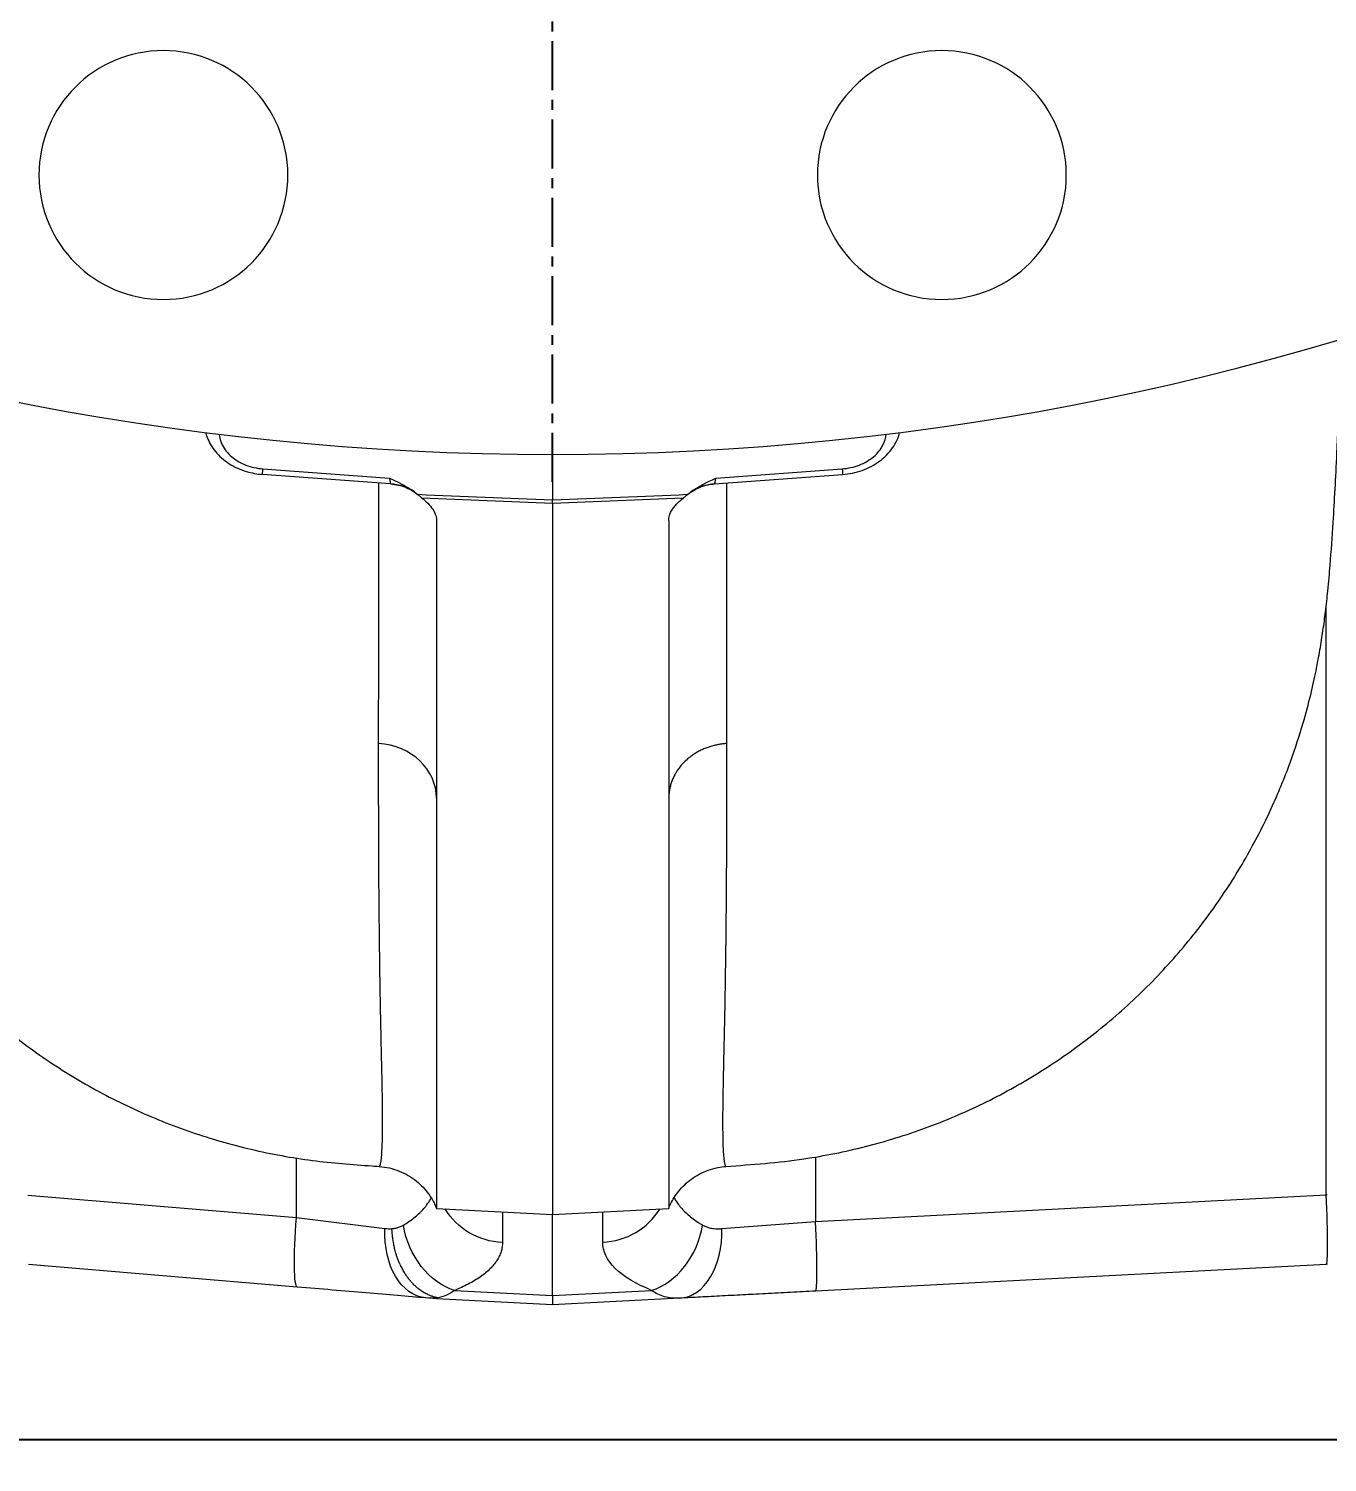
# Model space of a CAD drawing. Header units: millimetres. Extents: x -2122 to 22797, y 3569 to 89276.
# Drawn here: x -674.7 to -509, y 82238.4 to 82421.3 of the extents above; entities that cross this region are included whole.
import ezdxf

# ---------------------------------------------------------------- set-up
doc = ezdxf.new("R2010")
doc.units = ezdxf.units.MM
doc.header["$LTSCALE"] = 20
doc.linetypes.add('CENTER', pattern=[2, 1.25, -0.25, 0.25, -0.25])
doc.layers.add('IA-DIBUJO', color=3, linetype='Continuous', lineweight=30)
for name, color, linetype in [('IA-DIM', 7, 'Continuous'), ('IA-EJES', 4, 'CENTER'), ('IA-ESTRUCTURAS', 2, 'Continuous')]:
    doc.layers.add(name, color=color, linetype=linetype)
doc.styles.add('ING-AMB', font='romans.shx', dxfattribs={"width": 0.75, "oblique": 15})
doc.dimstyles.new('ING-AMB 20', dxfattribs={"dimscale": 20, "dimtxt": 3, "dimasz": 2.5, "dimexe": 1, "dimexo": 1, "dimgap": 1, "dimtad": 1, "dimdec": 0, "dimzin": 0, "dimdsep": 46, "dimtxsty": 'ING-AMB', "dimcen": 0.1, "dimclrd": 7, "dimclre": 7, "dimclrt": 2, "dimadec": 0, "dimazin": 0, "dimtfac": 1, "dimtdec": 0, "dimtmove": 0, "dimatfit": 0, "dimfxl": 1.25, "dimtolj": 1, "dimtzin": 0, "dimarcsym": 1})

# ---------------------------------------------------------------- blocks, each defined once
blk = doc.blocks.new('*U37')
at = {"layer": 'IA-EJES', "color": 0, "ltscale": 0.25, "transparency": 16777216}
blk.add_line((0, -352.75), (0, -69.85), dxfattribs=at)
blk = doc.blocks.new('A$C95565289')
at = {"color": 0, "linetype": 'Continuous', "lineweight": 0}
for centre, radius in [((-3202.48, 13552.85), 349.25), ((-3252.15, 13866.44), 15.88), ((-3152.82, 13866.44), 15.88)]:
    blk.add_circle(centre, radius, dxfattribs=at)
blk = doc.blocks.new('*D39')
at = {"layer": 'Defpoints', "color": 0, "transparency": 16777216}
for p in [(2200.2, 82616.47), (-947.86, 82578.11), (2200.2, 81731.73)]:
    blk.add_point(p, dxfattribs=at)
at = {"layer": 'IA-DIM', "color": 7, "lineweight": -2, "transparency": 16777216}
for p, q in [((2200.2, 82596.47), (2200.2, 81711.73)), ((-947.86, 82558.11), (-947.86, 81711.73)), ((-897.86, 81731.73), (2150.2, 81731.73))]:
    blk.add_line(p, q, dxfattribs=at)
at = {"layer": 'IA-DIM', "color": 7, "transparency": 16777216}
for points in [[(-897.86, 81740.06), (-897.86, 81723.39), (-947.86, 81731.73)], [(2150.2, 81740.06), (2150.2, 81723.39), (2200.2, 81731.73)]]:
    blk.add_solid(points, dxfattribs=at)
at = {"layer": 'IA-DIM', "color": 2, "transparency": 16777216, "insert": (626.17, 81781.73), "char_height": 60, "attachment_point": 5, "style": 'ING-AMB'}
blk.add_mtext('\\A1;3148', dxfattribs=at)

msp = doc.modelspace()

# ---------------------------------------------------------------- linework, layer by layer
at = {"layer": 'IA-DIBUJO', "color": 3, "linetype": 'Continuous', "lineweight": 0}
for p, q in [((-607.86, 82366.99), (-607.86, 82361.2)), ((-628.53, 82363.24), (-644.86, 82364.45)), ((-644.81, 82365.16), (-628.66, 82363.97)), ((-587.18, 82363.24), (-570.86, 82364.45)), ((-587.05, 82363.97), (-570.9, 82365.16)), ((-509.16, 82272.52), (-509.16, 82347.56)), ((-640.53, 82269.6), (-640.53, 82277.2)), ((-574.32, 82277.34), (-574.32, 82269.11)), ((-674.81, 82272.48), (-640.53, 82269.6)), ((-574.32, 82269.11), (-509.16, 82272.52)), ((-640.53, 82269.6), (-629.25, 82268.22)), ((-622.67, 82270.77), (-607.86, 82269.99)), ((-614.25, 82270.33), (-614.25, 82266.41)), ((-607.86, 82269.99), (-593.04, 82270.77)), ((-607.86, 82259.66), (-607.86, 82269.99)), ((-601.46, 82266.47), (-601.46, 82270.33)), ((-586.26, 82268.2), (-574.32, 82269.11)), ((-640.43, 82260.74), (-674.71, 82263.62)), ((-509.16, 82263.64), (-574.32, 82260.23)), ((-620.36, 82260.32), (-607.86, 82259.66)), ((-607.86, 82259.66), (-595.22, 82260.32)), ((-622.67, 82259.25), (-624.06, 82259.36)), ((-607.86, 82258.47), (-622.67, 82259.25)), ((-607.86, 82259.66), (-607.86, 82258.47)), ((-591.64, 82259.32), (-607.86, 82258.47))]:
    msp.add_line(p, q, dxfattribs=at)
at = {"layer": 'IA-DIBUJO', "color": 3, "linetype": 'Continuous', "lineweight": 0, "extrusion": (0, 0, -1)}
for centre, major_axis, ratio, start_param, end_param in [((-644.71, 82366.42), (-0.15, -1.97), 0.007084, 0, 0.87976), ((-571, 82366.42), (0.15, -1.97), 0.007084, -0.879761, 0), ((-508.91, 82261.41), (0.07, 11.13), 0.461214, -0.063438, -0.033236), ((-639.68, 82269.6), (-0.74, -8.86), 0.095491, 0, 1.56277), ((-613.78, 82274.76), (-8.89, 0), 0.939693, -1.518436, -0.505578), ((-623.31, 82268.22), (-0.74, -8.86), 0.665908, 0, 1.514885), ((-619.9, 82268.66), (-3.36, 8.23), 0.762689, -2.585241, -1.269296)]:
    msp.add_ellipse(centre, major_axis=major_axis, ratio=ratio, start_param=start_param, end_param=end_param, dxfattribs=at)
at = {"layer": 'IA-DIBUJO', "color": 3, "linetype": 'Continuous', "lineweight": 0}
for centre, major_axis, ratio, start_param, end_param in [((-628.99, 82365.26), (-0.47, 2.02), 0.020683, -3.052272, -2.268243), ((-628.99, 82356.98), (-6.32, 0), 0.995396, -2.158009, -1.644777), ((-586.72, 82356.98), (-6.32, 0), 0.995396, -1.496816, -0.983584), ((-586.72, 82365.26), (0.47, 2.02), 0.020683, 2.268243, 3.052272), ((-586.76, 82365.08), (-0.42, -1.84), 0.021645, -0.09352, 0.006719), ((-607.86, 82362.46), (0, -1.97), 0.000277, 0.5137, 0.881391), ((-630.62, 82323.12), (7.95, 0), 0.881725, 0.000013, 1.499732), ((-509.63, 82272.52), (0.47, -8.88), 0.052264, 0, 1.568057), ((-601.93, 82274.81), (8.89, 0), 0.939693, -1.518436, -0.513958), ((-595.68, 82268.66), (3.31, 8.25), 0.758652, -2.58975, -1.27558), ((-592.1, 82268.2), (0.47, -8.88), 0.656337, 0, 1.536413), ((-574.79, 82269.11), (0.47, -8.88), 0.052264, 0, 1.568057), ((-508.91, 82259.2), (-5.13, -0.2), 0.866804, -1.585897, -1.555695), ((-621.32, 82278.99), (-1.35, -19.74), 0.034018, 0.000537, 0.113305)]:
    msp.add_ellipse(centre, major_axis=major_axis, ratio=ratio, start_param=start_param, end_param=end_param, dxfattribs=at)
for points, knots in [([(-708.5, 82381.81), (-708.48, 82381.12), (-708.46, 82380.44), (-708.33, 82376.79), (-708.23, 82374.01), (-708.03, 82369.24), (-707.94, 82367.21), (-707.74, 82363.29), (-707.64, 82361.41), (-707.42, 82357.77), (-707.31, 82356), (-706.98, 82351.72), (-706.8, 82349.37), (-706.15, 82344.4), (-705.88, 82342.53), (-705.13, 82338.73), (-704.82, 82337.3), (-704.13, 82334.52), (-703.78, 82333.24), (-702.98, 82330.61), (-702.53, 82329.26), (-701.52, 82326.46), (-700.95, 82325.01), (-699.62, 82321.92), (-698.85, 82320.28), (-697.08, 82316.84), (-696.06, 82315.05), (-693.77, 82311.34), (-692.47, 82309.43), (-689.62, 82305.62), (-688.04, 82303.71), (-684.67, 82299.99), (-682.85, 82298.18), (-679.02, 82294.71), (-676.99, 82293.05), (-672.78, 82289.95), (-670.58, 82288.49), (-666.05, 82285.81), (-663.7, 82284.58), (-658.91, 82282.37), (-656.45, 82281.38), (-651.44, 82279.66), (-648.89, 82278.92), (-643.73, 82277.72), (-641.11, 82277.24), (-635.98, 82276.57), (-633.43, 82276.4), (-630.58, 82276.18), (-630.28, 82276.16), (-629.97, 82276.14)], [278.739981, 278.739981, 278.739981, 278.739981, 283.708127, 283.708127, 305.564039, 305.564039, 323.661952, 323.661952, 342.479594, 342.479594, 362.461113, 362.461113, 391.139447, 391.139447, 404.717554, 404.717554, 411.413264, 411.413264, 416.397829, 416.397829, 421.199654, 421.199654, 426.176796, 426.176796, 431.766706, 431.766706, 438.029135, 438.029135, 444.965986, 444.965986, 452.372843, 452.372843, 460.05995, 460.05995, 467.882959, 467.882959, 475.768078, 475.768078, 483.688106, 483.688106, 491.631447, 491.631447, 499.590573, 499.590573, 507.559102, 507.559102, 515.205378, 515.205378, 516.117874, 516.117874, 516.117874, 516.117874]), ([(-585.74, 82276.14), (-582.41, 82276.38), (-579.07, 82276.61), (-573.15, 82277.5), (-570.53, 82278.02), (-565.35, 82279.34), (-562.78, 82280.13), (-557.77, 82281.97), (-555.32, 82283.01), (-550.55, 82285.33), (-548.23, 82286.62), (-543.72, 82289.41), (-541.54, 82290.92), (-537.36, 82294.15), (-535.35, 82295.87), (-531.53, 82299.49), (-529.71, 82301.4), (-526.31, 82305.35), (-524.71, 82307.4), (-521.77, 82311.58), (-520.42, 82313.72), (-518.02, 82317.98), (-516.94, 82320.09), (-515.12, 82324.12), (-514.34, 82326.04), (-513.08, 82329.54), (-512.56, 82331.13), (-511.74, 82333.94), (-511.41, 82335.19), (-510.86, 82337.44), (-510.64, 82338.47), (-510.25, 82340.37), (-510.09, 82341.25), (-509.8, 82342.94), (-509.67, 82343.74), (-509.44, 82345.37), (-509.33, 82346.17), (-509.12, 82347.87), (-509.03, 82348.74), (-508.83, 82350.73), (-508.73, 82351.81), (-508.5, 82354.69), (-508.37, 82356.47), (-508.09, 82361.04), (-507.93, 82363.95), (-507.67, 82369.41), (-507.57, 82371.79), (-507.38, 82376.64), (-507.3, 82379.1), (-507.21, 82381.73), (-507.21, 82381.77), (-507.21, 82381.81)], [0, 0, 0, 0, 10.010622, 10.010622, 18.015618, 18.015618, 26.085967, 26.085967, 34.051975, 34.051975, 42.007898, 42.007898, 49.9497, 49.9497, 57.865297, 57.865297, 65.738391, 65.738391, 73.53195, 73.53195, 81.156036, 81.156036, 88.406738, 88.406738, 94.931017, 94.931017, 100.624988, 100.624988, 105.583569, 105.583569, 110.372954, 110.372954, 115.340126, 115.340126, 120.925219, 120.925219, 127.670637, 127.670637, 136.392795, 136.392795, 148.528573, 148.528573, 169.033864, 169.033864, 198.302015, 198.302015, 218.545423, 218.545423, 237.09535, 237.09535, 237.379443, 237.379443, 237.379443, 237.379443]), ([(-652.13, 82369.81), (-652.08, 82369.61), (-652.02, 82369.4), (-651.7, 82368.55), (-651.34, 82367.93), (-650.41, 82366.8), (-649.81, 82366.28), (-648.47, 82365.41), (-647.7, 82365.06), (-646.24, 82364.63), (-645.55, 82364.5), (-644.86, 82364.45)], [1.54312, 1.54312, 1.54312, 1.54312, 2.253189, 2.253189, 4.581448, 4.581448, 7.033179, 7.033179, 9.577771, 9.577771, 11.6555, 11.6555, 11.6555, 11.6555]), ([(-570.86, 82364.45), (-570.01, 82364.51), (-569.16, 82364.69), (-567.57, 82365.25), (-566.81, 82365.65), (-565.5, 82366.61), (-564.92, 82367.2), (-564.06, 82368.44), (-563.75, 82369.12), (-563.58, 82369.81)], [0, 0, 0, 0, 2.552486, 2.552486, 5.127605, 5.127605, 7.69702, 7.69702, 10.104472, 10.104472, 10.104472, 10.104472]), ([(-650.42, 82369.6), (-650.37, 82369.12), (-650.23, 82368.65), (-649.73, 82367.66), (-649.32, 82367.15), (-648.29, 82366.28), (-647.67, 82365.91), (-646.3, 82365.38), (-645.56, 82365.22), (-644.81, 82365.16)], [3.211631, 3.211631, 3.211631, 3.211631, 3.521202, 3.521202, 3.900811, 3.900811, 4.28042, 4.28042, 4.660029, 4.660029, 4.660029, 4.660029]), ([(-570.9, 82365.16), (-570.15, 82365.22), (-569.41, 82365.38), (-568.05, 82365.91), (-567.42, 82366.28), (-566.39, 82367.15), (-565.98, 82367.66), (-565.48, 82368.65), (-565.34, 82369.12), (-565.3, 82369.6)], [4.764749, 4.764749, 4.764749, 4.764749, 5.144358, 5.144358, 5.523967, 5.523967, 5.903576, 5.903576, 6.213146, 6.213146, 6.213146, 6.213146]), ([(-630.06, 82330.12), (-630.05, 82335.39), (-630.04, 82341.12), (-630.03, 82347.71), (-630.03, 82348.2), (-630.03, 82348.69), (-630.03, 82348.89), (-630.03, 82349), (-630.03, 82349.32), (-630.03, 82350.39), (-630.03, 82351.46), (-630.03, 82353.99), (-630.03, 82355.66), (-630.03, 82359.36), (-630.03, 82361.38), (-630.03, 82363.35)], [0, 0, 0, 0, 0.4625581, 0.4625581, 0.491468, 0.4986955, 0.4986955, 0.505923, 0.505923, 0.5203779, 0.5781977, 0.5781977, 0.6938372, 0.6938372, 0.838267, 0.838267, 0.838267, 0.838267]), ([(-628.66, 82363.97), (-628.54, 82363.91), (-628.42, 82363.86), (-628.29, 82363.8), (-628.17, 82363.74), (-628.05, 82363.68), (-627.93, 82363.62), (-627.81, 82363.56), (-627.69, 82363.5), (-627.57, 82363.45), (-627.46, 82363.39), (-627.34, 82363.33), (-627.23, 82363.27), (-627.16, 82363.23), (-627.09, 82363.2), (-627.02, 82363.16), (-626.9, 82363.1), (-626.79, 82363.03), (-626.68, 82362.97), (-626.56, 82362.9), (-626.45, 82362.84), (-626.34, 82362.77), (-626.22, 82362.7), (-626.11, 82362.63), (-626, 82362.56), (-625.89, 82362.49), (-625.78, 82362.42), (-625.67, 82362.34), (-625.61, 82362.3), (-625.55, 82362.26), (-625.49, 82362.22)], [-0.000011314, -0.000011314, -0.000011314, -0.000011314, 0.000202746, 0.000202746, 0.000202746, 0.00041729, 0.00041729, 0.00041729, 0.000628934, 0.000628934, 0.000628934, 0.000831233, 0.000831233, 0.000831233, 0.000960733, 0.000960733, 0.000960733, 0.001167427, 0.001167427, 0.001167427, 0.001380678, 0.001380678, 0.001380678, 0.00159537, 0.00159537, 0.00159537, 0.001809672, 0.001809672, 0.001809672, 0.00193278, 0.00193278, 0.00193278, 0.00193278]), ([(-628.53, 82363.24), (-628.53, 82363.24), (-628.53, 82363.24), (-628.53, 82363.24), (-628.53, 82363.25), (-628.53, 82363.25), (-628.53, 82363.25)], [6.18582044, 6.18582044, 6.18582044, 6.18582044, 6.21994687, 6.21994687, 6.21994687, 6.28318531, 6.28318531, 6.28318531, 6.28318531]), ([(-628.53, 82363.24), (-627.85, 82363.19), (-627.16, 82363.03), (-625.98, 82362.53), (-625.45, 82362.21), (-624.99, 82361.83)], [0.00032, 0.00032, 0.00032, 0.00032, 2.048811, 2.048811, 3.856553, 3.856553, 3.856553, 3.856553]), ([(-590.72, 82361.83), (-590.2, 82362.26), (-589.59, 82362.61), (-588.39, 82363.07), (-587.79, 82363.2), (-587.18, 82363.24)], [0, 0, 0, 0, 2.048795, 2.048795, 3.856214, 3.856214, 3.856214, 3.856214]), ([(-585.68, 82363.35), (-585.68, 82362.21), (-585.68, 82361.04), (-585.68, 82359.04), (-585.68, 82358.24), (-585.68, 82356.03), (-585.68, 82354.62), (-585.68, 82352.52), (-585.68, 82351.86), (-585.68, 82350.8), (-585.68, 82350.39), (-585.68, 82349.77), (-585.68, 82349.56), (-585.68, 82349.25), (-585.68, 82349.1), (-585.68, 82348.94), (-585.68, 82348.86), (-585.68, 82348.82), (-585.68, 82348.78), (-585.68, 82348.78), (-585.68, 82348.76), (-585.68, 82348.75), (-585.68, 82348.69), (-585.68, 82348.64), (-585.68, 82348.49), (-585.68, 82348.4), (-585.68, 82347.91), (-585.68, 82347.53), (-585.68, 82345.6), (-585.67, 82344.09), (-585.67, 82341.13), (-585.67, 82339.68), (-585.67, 82336.72), (-585.66, 82335.21), (-585.66, 82332.5), (-585.66, 82331.29), (-585.66, 82330.1)], [0.1686314, 0.1686314, 0.1686314, 0.1686314, 0.2534595, 0.2534595, 0.3095188, 0.3095188, 0.4048196, 0.4048196, 0.4475107, 0.4475107, 0.4738155, 0.4738155, 0.4869679, 0.4869679, 0.4935442, 0.4968323, 0.4968323, 0.4991956, 0.4991956, 0.4992781, 0.4992781, 0.5001204, 0.5001204, 0.5037166, 0.5037166, 0.5109091, 0.5109091, 0.5396792, 0.5396792, 0.6550854, 0.6550854, 0.7704915, 0.7704915, 0.8955604, 0.8955604, 1, 1, 1, 1]), ([(-625.49, 82362.22), (-625.42, 82362.17), (-625.35, 82362.11), (-625.22, 82362.01), (-625.15, 82361.96), (-625.08, 82361.91)], [0, 0, 0, 0, 0.01416943, 0.01416943, 0.02837151, 0.02837151, 0.02837151, 0.02837151]), ([(-625.08, 82361.91), (-624.97, 82361.82), (-624.87, 82361.73), (-624.68, 82361.57), (-624.59, 82361.49), (-624.51, 82361.42)], [0, 0, 0, 0, 0.02334437, 0.02334437, 0.04668844, 0.04668844, 0.04668844, 0.04668844]), ([(-624.51, 82361.42), (-624.29, 82361.24), (-624.03, 82361.02), (-623.54, 82360.52), (-623.33, 82360.27), (-622.76, 82359.42), (-622.67, 82358.93), (-622.67, 82358.57)], [0.0000011, 0.0000011, 0.0000011, 0.0000011, 0.0639756, 0.0639756, 0.1286372, 0.1286372, 0.2726284, 0.2726284, 0.2726284, 0.2726284]), ([(-607.86, 82360.74), (-607.86, 82359.32), (-607.86, 82355.51), (-607.86, 82344.8), (-607.86, 82337.77), (-607.86, 82322.77), (-607.86, 82314.8), (-607.86, 82303.79), (-607.86, 82300.29), (-607.86, 82293.8), (-607.86, 82290.78), (-607.86, 82277.06), (-607.86, 82270.38), (-607.86, 82270), (-607.86, 82269.99), (-607.86, 82269.99)], [0.000182, 0.000182, 0.000182, 0.000182, 0.0280763, 0.0280763, 0.0572087, 0.0572087, 0.0863411, 0.0863411, 0.1009072, 0.1009072, 0.1154734, 0.1154734, 0.1737382, 0.1737382, 0.1754414, 0.1754414, 0.1754414, 0.1754414]), ([(-593.04, 82358.57), (-593.04, 82358.93), (-592.95, 82359.42), (-592.16, 82360.62), (-591.58, 82361.1), (-591.2, 82361.42)], [-0.2150131, -0.2150131, -0.2150131, -0.2150131, -0.1090604, -0.1090604, -0.000001, -0.000001, -0.000001, -0.000001]), ([(-591.2, 82361.42), (-591.11, 82361.5), (-591.02, 82361.58), (-590.82, 82361.75), (-590.73, 82361.83), (-590.63, 82361.91)], [0, 0, 0, 0, 0.02533809, 0.02533809, 0.04659596, 0.04659596, 0.04659596, 0.04659596]), ([(-590.63, 82361.91), (-590.56, 82361.96), (-590.5, 82362.01), (-590.36, 82362.11), (-590.29, 82362.17), (-590.22, 82362.22)], [0.00000151, 0.00000151, 0.00000151, 0.00000151, 0.01420269, 0.01420269, 0.02837121, 0.02837121, 0.02837121, 0.02837121]), ([(-622.67, 82358.57), (-622.67, 82356.67), (-622.67, 82354.06), (-622.67, 82345.47), (-622.67, 82338.44), (-622.67, 82328.38), (-622.67, 82325.76), (-622.67, 82323.12)], [0.00287386, 0.00287386, 0.00287386, 0.00287386, 0.01371667, 0.01371667, 0.03270965, 0.03270965, 0.03922509, 0.03922509, 0.03922509, 0.03922509]), ([(-593.04, 82358.57), (-593.04, 82356.67), (-593.04, 82354.06), (-593.04, 82345.47), (-593.04, 82338.44), (-593.04, 82328.38), (-593.04, 82325.75), (-593.04, 82323.11)], [0.00287386, 0.00287386, 0.00287386, 0.00287386, 0.01371794, 0.01371794, 0.03271314, 0.03271314, 0.03924028, 0.03924028, 0.03924028, 0.03924028]), ([(-629.97, 82276.14), (-629.96, 82276.14), (-629.95, 82276.14), (-629.94, 82276.15), (-629.92, 82276.17), (-629.9, 82276.19), (-629.89, 82276.22), (-629.87, 82276.25), (-629.86, 82276.29), (-629.84, 82276.34), (-629.84, 82276.36), (-629.83, 82276.39), (-629.82, 82276.42), (-629.82, 82276.43), (-629.81, 82276.44), (-629.81, 82276.45), (-629.8, 82276.51), (-629.79, 82276.56), (-629.78, 82276.63), (-629.77, 82276.69), (-629.76, 82276.75), (-629.75, 82276.82), (-629.74, 82276.88), (-629.73, 82276.95), (-629.72, 82277.02), (-629.71, 82277.09), (-629.7, 82277.16), (-629.69, 82277.23), (-629.69, 82277.3), (-629.68, 82277.37), (-629.67, 82277.44), (-629.67, 82277.51), (-629.66, 82277.58), (-629.66, 82277.65), (-629.66, 82277.67), (-629.65, 82277.7), (-629.65, 82277.73), (-629.65, 82277.73), (-629.65, 82277.73), (-629.65, 82277.74), (-629.62, 82278.19), (-629.59, 82278.74), (-629.57, 82279.38), (-629.56, 82279.97), (-629.55, 82280.63), (-629.54, 82281.37), (-629.54, 82281.38), (-629.54, 82281.38), (-629.54, 82281.38), (-629.54, 82281.75), (-629.54, 82282.14), (-629.54, 82282.54), (-629.55, 82282.94), (-629.55, 82283.37), (-629.56, 82283.81), (-629.56, 82284.25), (-629.57, 82284.7), (-629.58, 82285.18), (-629.58, 82285.39), (-629.58, 82285.61), (-629.59, 82285.83), (-629.59, 82285.89), (-629.59, 82285.95), (-629.59, 82286.01), (-629.59, 82286.13), (-629.6, 82286.26), (-629.6, 82286.38), (-629.6, 82286.65), (-629.61, 82286.92), (-629.61, 82287.19), (-629.61, 82287.19), (-629.61, 82287.2), (-629.61, 82287.2), (-629.62, 82287.42), (-629.62, 82287.67), (-629.63, 82287.92), (-629.64, 82288.18), (-629.64, 82288.46), (-629.65, 82288.75), (-629.65, 82289.05), (-629.66, 82289.37), (-629.67, 82289.7), (-629.67, 82289.91), (-629.68, 82290.11), (-629.68, 82290.33), (-629.69, 82290.72), (-629.7, 82291.13), (-629.71, 82291.56), (-629.72, 82291.85), (-629.72, 82292.15), (-629.73, 82292.47), (-629.74, 82292.77), (-629.74, 82293.09), (-629.75, 82293.43), (-629.76, 82293.78), (-629.77, 82294.16), (-629.78, 82294.55), (-629.78, 82294.71), (-629.78, 82294.87), (-629.79, 82295.03), (-629.79, 82295.04), (-629.79, 82295.04), (-629.79, 82295.04), (-629.79, 82295.45), (-629.8, 82295.84), (-629.81, 82296.23), (-629.82, 82296.62), (-629.82, 82297.01), (-629.83, 82297.38), (-629.84, 82297.74), (-629.84, 82298.1), (-629.85, 82298.44), (-629.85, 82298.67), (-629.86, 82298.89), (-629.86, 82299.11), (-629.86, 82299.24), (-629.86, 82299.36), (-629.87, 82299.49), (-629.87, 82299.83), (-629.88, 82300.16), (-629.88, 82300.48), (-629.89, 82300.75), (-629.89, 82301.02), (-629.89, 82301.27), (-629.9, 82301.57), (-629.9, 82301.85), (-629.91, 82302.12), (-629.91, 82302.39), (-629.91, 82302.64), (-629.92, 82302.88), (-629.92, 82303.07), (-629.92, 82303.25), (-629.92, 82303.43), (-629.93, 82303.64), (-629.93, 82303.84), (-629.93, 82304.02), (-629.93, 82304.09), (-629.93, 82304.16), (-629.93, 82304.23), (-629.94, 82304.34), (-629.94, 82304.45), (-629.94, 82304.55), (-629.94, 82304.6), (-629.94, 82304.65), (-629.94, 82304.69), (-629.94, 82304.72), (-629.94, 82304.74), (-629.94, 82304.76), (-629.94, 82304.77), (-629.94, 82304.78), (-629.94, 82304.79), (-629.94, 82304.8), (-629.94, 82304.81), (-629.94, 82304.82), (-629.94, 82304.83), (-629.94, 82304.85), (-629.94, 82304.86), (-629.95, 82305.79), (-629.96, 82306.73), (-629.97, 82307.69), (-629.98, 82308.16), (-629.98, 82308.64), (-629.99, 82309.12), (-629.99, 82309.2), (-629.99, 82309.28), (-629.99, 82309.36), (-629.99, 82309.78), (-629.99, 82310.2), (-630, 82310.63), (-630, 82310.7), (-630, 82310.78), (-630, 82310.85), (-630.01, 82312.19), (-630.02, 82313.56), (-630.03, 82314.96), (-630.03, 82315.56), (-630.03, 82316.17), (-630.03, 82316.78), (-630.04, 82318.44), (-630.05, 82320.15), (-630.05, 82321.89), (-630.06, 82323.65), (-630.06, 82325.44), (-630.06, 82327.27), (-630.06, 82328.21), (-630.06, 82329.16), (-630.06, 82330.12)], [0.5352201, 0.5352201, 0.5352201, 0.5352201, 0.5417405, 0.5417405, 0.5417405, 0.5509056, 0.5509056, 0.5509056, 0.5601636, 0.5601636, 0.5601636, 0.5652435, 0.5652435, 0.5652435, 0.56748, 0.56748, 0.56748, 0.5764407, 0.5764407, 0.5764407, 0.5854093, 0.5854093, 0.5854093, 0.5942917, 0.5942917, 0.5942917, 0.6032941, 0.6032941, 0.6032941, 0.6122949, 0.6122949, 0.6122949, 0.6213114, 0.6213114, 0.6213114, 0.6249695, 0.6249695, 0.6249695, 0.6252437, 0.6252437, 0.6252437, 0.6580067, 0.6580067, 0.6580067, 0.6875, 0.6875, 0.6875, 0.6876825, 0.6876825, 0.6876825, 0.702157, 0.702157, 0.702157, 0.7165978, 0.7165978, 0.7165978, 0.7308797, 0.7308797, 0.7308797, 0.7372111, 0.7372111, 0.7372111, 0.738936, 0.738936, 0.738936, 0.7424978, 0.7424978, 0.7424978, 0.749939, 0.749939, 0.749939, 0.75, 0.75, 0.75, 0.7585929, 0.7585929, 0.7585929, 0.7672439, 0.7672439, 0.7672439, 0.775992, 0.775992, 0.775992, 0.78125, 0.78125, 0.78125, 0.790613, 0.790613, 0.790613, 0.7968691, 0.7968691, 0.7968691, 0.8030297, 0.8030297, 0.8030297, 0.8096919, 0.8096919, 0.8096919, 0.812439, 0.812439, 0.812439, 0.8125, 0.8125, 0.8125, 0.8177182, 0.8177182, 0.8177182, 0.8230336, 0.8230336, 0.8230336, 0.828125, 0.828125, 0.828125, 0.8315486, 0.8315486, 0.8315486, 0.8335329, 0.8335329, 0.8335329, 0.838999, 0.838999, 0.838999, 0.84375, 0.84375, 0.84375, 0.8492794, 0.8492794, 0.8492794, 0.8548332, 0.8548332, 0.8548332, 0.859375, 0.859375, 0.859375, 0.8649613, 0.8649613, 0.8649613, 0.8671875, 0.8671875, 0.8671875, 0.8710937, 0.8710937, 0.8710937, 0.8730469, 0.8730469, 0.8730469, 0.8740234, 0.8740234, 0.8740234, 0.8745117, 0.8745117, 0.8745117, 0.8749695, 0.8749695, 0.8749695, 0.8751864, 0.8751864, 0.8751864, 0.890625, 0.890625, 0.890625, 0.8982755, 0.8982755, 0.8982755, 0.8995621, 0.8995621, 0.8995621, 0.90625, 0.90625, 0.90625, 0.9074517, 0.9074517, 0.9074517, 0.9284585, 0.9284585, 0.9284585, 0.9375, 0.9375, 0.9375, 0.9621661, 0.9621661, 0.9621661, 0.9871277, 0.9871277, 0.9871277, 1, 1, 1, 1]), ([(-585.66, 82330.1), (-585.83, 82330.09), (-586.01, 82330.07), (-586.37, 82330.03), (-586.55, 82330), (-586.91, 82329.94), (-587.08, 82329.9), (-587.44, 82329.81), (-587.61, 82329.76), (-587.96, 82329.65), (-588.13, 82329.59), (-588.48, 82329.45), (-588.65, 82329.38), (-588.99, 82329.22), (-589.15, 82329.14), (-589.47, 82328.97), (-589.62, 82328.87), (-589.93, 82328.68), (-590.07, 82328.57), (-590.36, 82328.36), (-590.5, 82328.25), (-590.77, 82328.02), (-590.9, 82327.89), (-591.16, 82327.65), (-591.28, 82327.52), (-591.51, 82327.25), (-591.62, 82327.12), (-591.82, 82326.84), (-591.92, 82326.7), (-592.11, 82326.41), (-592.2, 82326.26), (-592.36, 82325.96), (-592.43, 82325.81), (-592.57, 82325.5), (-592.63, 82325.35), (-592.74, 82325.03), (-592.79, 82324.88), (-592.87, 82324.56), (-592.91, 82324.4), (-592.97, 82324.08), (-592.99, 82323.92), (-593.02, 82323.6), (-593.03, 82323.44), (-593.04, 82323.23), (-593.04, 82323.17), (-593.04, 82323.11)], [0, 0, 0, 0, 0.0491003, 0.0491003, 0.0974889, 0.0974889, 0.1452451, 0.1452451, 0.192446, 0.192446, 0.2391666, 0.2391666, 0.2867187, 0.2867187, 0.3325795, 0.3325795, 0.3782151, 0.3782151, 0.4236903, 0.4236903, 0.4690692, 0.4690692, 0.5144158, 0.5144158, 0.5597936, 0.5597936, 0.6052664, 0.6052664, 0.6508981, 0.6508981, 0.6969209, 0.6969209, 0.7432339, 0.7432339, 0.789896, 0.789896, 0.8369667, 0.8369667, 0.884783, 0.884783, 0.9330655, 0.9330655, 0.9821354, 0.9821354, 1, 1, 1, 1]), ([(-585.66, 82330.1), (-585.65, 82328.59), (-585.65, 82327.1), (-585.65, 82324.2), (-585.66, 82322.78), (-585.66, 82320.01), (-585.67, 82318.67), (-585.68, 82317.14), (-585.68, 82316.95), (-585.68, 82315.51), (-585.69, 82314.29), (-585.7, 82312.24), (-585.71, 82311.42), (-585.72, 82310.03), (-585.72, 82309.47), (-585.73, 82308.49), (-585.74, 82308.07), (-585.74, 82307.17), (-585.75, 82306.69), (-585.76, 82305.97), (-585.76, 82305.73), (-585.76, 82305.38), (-585.77, 82305.26), (-585.77, 82305.08), (-585.77, 82304.97), (-585.77, 82304.85), (-585.77, 82304.79), (-585.77, 82304.79), (-585.77, 82304.79), (-585.77, 82304.79), (-585.77, 82304.79), (-585.77, 82304.67), (-585.77, 82304.53), (-585.78, 82304.23), (-585.78, 82304.06), (-585.78, 82303.68), (-585.79, 82303.48), (-585.79, 82303.04), (-585.8, 82302.81), (-585.8, 82302.31), (-585.81, 82302.05), (-585.81, 82301.59), (-585.82, 82301.42), (-585.82, 82300.94), (-585.83, 82300.63), (-585.84, 82299.97), (-585.84, 82299.63), (-585.85, 82298.99), (-585.86, 82298.7), (-585.87, 82298.02), (-585.88, 82297.63), (-585.89, 82297.08), (-585.89, 82296.92), (-585.9, 82296.49), (-585.9, 82296.2), (-585.91, 82295.76), (-585.92, 82295.61), (-585.92, 82295.39), (-585.92, 82295.31), (-585.92, 82295.2), (-585.92, 82295.15), (-585.93, 82295.07), (-585.93, 82295.04), (-585.93, 82295.02), (-585.93, 82295.02), (-585.93, 82295.02), (-585.93, 82295.01), (-585.93, 82295.01), (-585.94, 82294.47), (-585.95, 82293.95), (-585.97, 82292.96), (-585.98, 82292.49), (-586, 82291.6), (-586.01, 82291.18), (-586.02, 82290.63), (-586.03, 82290.47), (-586.04, 82289.95), (-586.04, 82289.61), (-586.06, 82289.04), (-586.06, 82288.81), (-586.07, 82288.3), (-586.08, 82288.04), (-586.09, 82287.58), (-586.09, 82287.37), (-586.1, 82287.18), (-586.1, 82287.18), (-586.1, 82287.18), (-586.1, 82287.18), (-586.1, 82287.18), (-586.12, 82286.03), (-586.14, 82284.98), (-586.16, 82283.05), (-586.17, 82282.18), (-586.16, 82280.61), (-586.15, 82279.92), (-586.13, 82279.01), (-586.12, 82278.73), (-586.1, 82278.34), (-586.09, 82278.21), (-586.08, 82278.04), (-586.08, 82277.98), (-586.07, 82277.87), (-586.07, 82277.81), (-586.06, 82277.76), (-586.06, 82277.76), (-586.06, 82277.76), (-586.06, 82277.76), (-586.06, 82277.69), (-586.05, 82277.62), (-586.04, 82277.49), (-586.03, 82277.42), (-586.02, 82277.27), (-586.01, 82277.2), (-586, 82277.1), (-586, 82277.06), (-585.99, 82276.96), (-585.98, 82276.89), (-585.96, 82276.75), (-585.95, 82276.69), (-585.92, 82276.57), (-585.91, 82276.51), (-585.89, 82276.42), (-585.88, 82276.38), (-585.86, 82276.3), (-585.84, 82276.26), (-585.81, 82276.2), (-585.8, 82276.17), (-585.77, 82276.14), (-585.75, 82276.14), (-585.74, 82276.14)], [0, 0, 0, 0, 0.0202871, 0.0202871, 0.0401277, 0.0401277, 0.0596359, 0.0596359, 0.0625, 0.0625, 0.0809082, 0.0809082, 0.09375, 0.09375, 0.1026603, 0.1026603, 0.109375, 0.109375, 0.1171875, 0.1171875, 0.1210938, 0.1210938, 0.1230469, 0.1230469, 0.1240234, 0.1249695, 0.1249695, 0.1249822, 0.1249822, 0.125, 0.125, 0.125, 0.1305914, 0.1305914, 0.1361717, 0.1361717, 0.1417395, 0.1417395, 0.1473024, 0.1473024, 0.1528611, 0.1528611, 0.15625, 0.15625, 0.1618257, 0.1618257, 0.167411, 0.167411, 0.171875, 0.171875, 0.177562, 0.177562, 0.1796875, 0.1796875, 0.1835938, 0.1835938, 0.1855469, 0.1855469, 0.1865234, 0.1865234, 0.1870117, 0.1872559, 0.187439, 0.187439, 0.1874889, 0.1874889, 0.1875, 0.1875, 0.1875, 0.196639, 0.196639, 0.2058084, 0.2058084, 0.2149686, 0.2149686, 0.21875, 0.21875, 0.2275315, 0.2275315, 0.2342699, 0.2342699, 0.2427182, 0.2427182, 0.249939, 0.249939, 0.2499838, 0.2499838, 0.25, 0.25, 0.25, 0.28125, 0.28125, 0.3125, 0.3125, 0.34375, 0.34375, 0.359375, 0.359375, 0.3671875, 0.3671875, 0.3710938, 0.3710938, 0.3749695, 0.3749695, 0.3749861, 0.3749861, 0.375, 0.375, 0.383949, 0.383949, 0.3928916, 0.3928916, 0.4018222, 0.4018222, 0.40625, 0.40625, 0.4151649, 0.4151649, 0.4240642, 0.4240642, 0.4329451, 0.4329451, 0.4393744, 0.4393744, 0.4484609, 0.4484609, 0.4575531, 0.4575531, 0.465096, 0.465096, 0.465096, 0.465096]), ([(-622.67, 82323.12), (-622.67, 82321.82), (-622.67, 82320.52), (-622.67, 82319.22), (-622.67, 82318), (-622.67, 82316.79), (-622.67, 82315.58), (-622.67, 82314.43), (-622.67, 82313.29), (-622.67, 82312.16), (-622.67, 82311.09), (-622.67, 82310.03), (-622.67, 82308.98), (-622.67, 82308.71), (-622.67, 82308.45), (-622.67, 82308.18), (-622.67, 82306.95), (-622.67, 82305.74), (-622.67, 82304.55), (-622.67, 82303.44), (-622.67, 82302.34), (-622.67, 82301.27), (-622.67, 82300.51), (-622.67, 82299.77), (-622.67, 82299.03), (-622.67, 82298.61), (-622.67, 82298.19), (-622.67, 82297.78), (-622.67, 82296.93), (-622.67, 82296.09), (-622.67, 82295.28), (-622.67, 82294.45), (-622.67, 82293.64), (-622.67, 82292.85), (-622.67, 82292.05), (-622.67, 82291.27), (-622.67, 82290.51), (-622.67, 82290.28), (-622.67, 82290.05), (-622.67, 82289.82), (-622.67, 82289.47), (-622.67, 82289.13), (-622.67, 82288.79), (-622.67, 82287.94), (-622.67, 82287.12), (-622.67, 82286.32), (-622.67, 82285.52), (-622.67, 82284.75), (-622.67, 82284), (-622.67, 82283.47), (-622.67, 82282.94), (-622.67, 82282.44), (-622.67, 82281.85), (-622.67, 82281.28), (-622.67, 82280.72), (-622.67, 82280.16), (-622.67, 82279.62), (-622.67, 82279.11), (-622.67, 82278.57), (-622.67, 82278.06), (-622.67, 82277.57), (-622.67, 82277.31), (-622.67, 82277.06), (-622.67, 82276.82), (-622.67, 82276.28), (-622.67, 82275.77), (-622.67, 82275.3), (-622.67, 82274.83), (-622.67, 82274.4), (-622.67, 82274), (-622.67, 82273.64), (-622.67, 82273.31), (-622.67, 82273.01), (-622.67, 82272.66), (-622.67, 82272.36), (-622.67, 82272.09), (-622.67, 82271.83), (-622.67, 82271.6), (-622.67, 82271.42), (-622.67, 82271.23), (-622.67, 82271.09), (-622.67, 82270.98), (-622.67, 82270.88), (-622.67, 82270.81), (-622.67, 82270.78), (-622.67, 82270.77), (-622.67, 82270.77), (-622.67, 82270.77)], [0, 0, 0, 0, 0.0219787, 0.0219787, 0.0219787, 0.0425432, 0.0425432, 0.0425432, 0.0620761, 0.0620761, 0.0620761, 0.0805276, 0.0805276, 0.0805276, 0.0852261, 0.0852261, 0.0852261, 0.1070211, 0.1070211, 0.1070211, 0.1274117, 0.1274117, 0.1274117, 0.1418331, 0.1418331, 0.1418331, 0.1500925, 0.1500925, 0.1500925, 0.167117, 0.167117, 0.167117, 0.1842863, 0.1842863, 0.1842863, 0.2016105, 0.2016105, 0.2016105, 0.2069399, 0.2069399, 0.2069399, 0.214958, 0.214958, 0.214958, 0.2350728, 0.2350728, 0.2350728, 0.2552228, 0.2552228, 0.2552228, 0.2697597, 0.2697597, 0.2697597, 0.2866353, 0.2866353, 0.2866353, 0.3038302, 0.3038302, 0.3038302, 0.3215754, 0.3215754, 0.3215754, 0.331059, 0.331059, 0.331059, 0.3518566, 0.3518566, 0.3518566, 0.3725684, 0.3725684, 0.3725684, 0.3913173, 0.3913173, 0.3913173, 0.4126574, 0.4126574, 0.4126574, 0.4337031, 0.4337031, 0.4337031, 0.4542929, 0.4542929, 0.4542929, 0.4744194, 0.4744194, 0.4744194, 0.4820056, 0.4820056, 0.4820056, 0.4820056]), ([(-593.04, 82323.11), (-593.04, 82323.09), (-593.04, 82323.08), (-593.04, 82323.06), (-593.04, 82323.06), (-593.04, 82323.05), (-593.04, 82323.05), (-593.04, 82323.04), (-593.04, 82323.03), (-593.04, 82323.02), (-593.04, 82323.01), (-593.04, 82322.99), (-593.04, 82322.98), (-593.04, 82322.91), (-593.04, 82322.84), (-593.04, 82322.78), (-593.04, 82322.65), (-593.04, 82322.52), (-593.04, 82322.39), (-593.04, 82322.13), (-593.04, 82321.87), (-593.04, 82321.61), (-593.04, 82321.1), (-593.04, 82320.59), (-593.04, 82320.08), (-593.04, 82313), (-593.04, 82306.88), (-593.04, 82301.68), (-593.04, 82301.05), (-593.04, 82300.42), (-593.04, 82299.82), (-593.04, 82299.54), (-593.04, 82299.27), (-593.04, 82299), (-593.04, 82298.66), (-593.04, 82298.32), (-593.04, 82297.99), (-593.04, 82297.92), (-593.04, 82297.85), (-593.04, 82297.78), (-593.04, 82297.17), (-593.04, 82296.57), (-593.04, 82295.99), (-593.04, 82295.39), (-593.04, 82294.81), (-593.04, 82294.24), (-593.04, 82294.04), (-593.04, 82293.84), (-593.04, 82293.64), (-593.04, 82292.97), (-593.04, 82292.31), (-593.04, 82291.68), (-593.04, 82291.04), (-593.04, 82290.42), (-593.04, 82289.81), (-593.04, 82289.81), (-593.04, 82289.8), (-593.04, 82289.79), (-593.04, 82289.45), (-593.04, 82289.12), (-593.04, 82288.79), (-593.04, 82288.22), (-593.04, 82287.66), (-593.04, 82287.13), (-593.04, 82286.6), (-593.04, 82286.08), (-593.04, 82285.59), (-593.04, 82285.08), (-593.04, 82284.59), (-593.04, 82284.12), (-593.04, 82283.64), (-593.04, 82283.17), (-593.04, 82282.72), (-593.04, 82282.62), (-593.04, 82282.52), (-593.04, 82282.42), (-593.04, 82282.27), (-593.04, 82282.12), (-593.04, 82281.97), (-593.04, 82281.51), (-593.04, 82281.08), (-593.04, 82280.66), (-593.04, 82280.23), (-593.04, 82279.83), (-593.04, 82279.44), (-593.04, 82279.03), (-593.04, 82278.65), (-593.04, 82278.28), (-593.04, 82278.18), (-593.04, 82278.08), (-593.04, 82277.98), (-593.04, 82277.59), (-593.04, 82277.23), (-593.04, 82276.89), (-593.04, 82276.53), (-593.04, 82276.2), (-593.04, 82275.88), (-593.04, 82275.56), (-593.04, 82275.25), (-593.04, 82274.96), (-593.04, 82274.67), (-593.04, 82274.39), (-593.04, 82274.13), (-593.04, 82273.87), (-593.04, 82273.62), (-593.04, 82273.39), (-593.04, 82273.27), (-593.04, 82273.15), (-593.04, 82273.04), (-593.04, 82272.99), (-593.04, 82272.95), (-593.04, 82272.9), (-593.04, 82272.68), (-593.04, 82272.48), (-593.04, 82272.3), (-593.04, 82272.11), (-593.04, 82271.94), (-593.04, 82271.79), (-593.04, 82271.64), (-593.04, 82271.5), (-593.04, 82271.39), (-593.04, 82271.27), (-593.04, 82271.17), (-593.04, 82271.09), (-593.04, 82271.01), (-593.04, 82270.94), (-593.04, 82270.9), (-593.04, 82270.84), (-593.04, 82270.8), (-593.04, 82270.78), (-593.04, 82270.77), (-593.04, 82270.77), (-593.04, 82270.77)], [0, 0, 0, 0, 0.0002352, 0.0002352, 0.0002352, 0.0002939, 0.0002939, 0.0002939, 0.0003527, 0.0003527, 0.0003527, 0.0004703, 0.0004703, 0.0004703, 0.0009406, 0.0009406, 0.0009406, 0.0018812, 0.0018812, 0.0018812, 0.0037625, 0.0037625, 0.0037625, 0.007525, 0.007525, 0.007525, 0.0601999, 0.0601999, 0.0601999, 0.06664, 0.06664, 0.06664, 0.0695525, 0.0695525, 0.0695525, 0.0732272, 0.0732272, 0.0732272, 0.0740154, 0.0740154, 0.0740154, 0.0808375, 0.0808375, 0.0808375, 0.0878048, 0.0878048, 0.0878048, 0.0902999, 0.0902999, 0.0902999, 0.0986767, 0.0986767, 0.0986767, 0.1071655, 0.1071655, 0.1071655, 0.107274, 0.107274, 0.107274, 0.1120625, 0.1120625, 0.1120625, 0.1203999, 0.1203999, 0.1203999, 0.128654, 0.128654, 0.128654, 0.1370307, 0.1370307, 0.1370307, 0.1456005, 0.1456005, 0.1456005, 0.147542, 0.147542, 0.147542, 0.1504998, 0.1504998, 0.1504998, 0.1594901, 0.1594901, 0.1594901, 0.1686189, 0.1686189, 0.1686189, 0.1779513, 0.1779513, 0.1779513, 0.1805998, 0.1805998, 0.1805998, 0.1905647, 0.1905647, 0.1905647, 0.2007078, 0.2007078, 0.2007078, 0.2111387, 0.2111387, 0.2111387, 0.221735, 0.221735, 0.221735, 0.2326009, 0.2326009, 0.2326009, 0.2383705, 0.2383705, 0.2383705, 0.2407997, 0.2407997, 0.2407997, 0.2524182, 0.2524182, 0.2524182, 0.2645636, 0.2645636, 0.2645636, 0.2767135, 0.2767135, 0.2767135, 0.2891902, 0.2891902, 0.2891902, 0.3009997, 0.3009997, 0.3009997, 0.314426, 0.314426, 0.314426, 0.3220345, 0.3220345, 0.3220345, 0.3220345]), ([(-629.97, 82276.14), (-629.1, 82276.07), (-628.23, 82275.87), (-626.62, 82275.23), (-625.87, 82274.78), (-624.61, 82273.77), (-624.1, 82273.19), (-623.35, 82272.17), (-623.09, 82271.71), (-622.82, 82271.12), (-622.74, 82270.93), (-622.67, 82270.77)], [0, 0, 0, 0, 2.966024, 2.966024, 5.925114, 5.925114, 8.846309, 8.846309, 11.601457, 11.601457, 13.189272, 13.189272, 13.189272, 13.189272]), ([(-593.04, 82270.77), (-592.9, 82271.12), (-592.69, 82271.61), (-592.01, 82272.69), (-591.56, 82273.27), (-590.48, 82274.3), (-589.86, 82274.76), (-588.44, 82275.53), (-587.63, 82275.83), (-586.44, 82276.06), (-586.09, 82276.11), (-585.74, 82276.14)], [0, 0, 0, 0, 3.419705, 3.419705, 6.37731, 6.37731, 9.082238, 9.082238, 11.969276, 11.969276, 13.177771, 13.177771, 13.177771, 13.177771]), ([(-626.89, 82268.66), (-626.65, 82268.8), (-626.42, 82268.95), (-626.2, 82269.1), (-625.97, 82269.25), (-625.75, 82269.41), (-625.55, 82269.57), (-625.34, 82269.74), (-625.14, 82269.91), (-624.95, 82270.08), (-624.76, 82270.26), (-624.58, 82270.44), (-624.41, 82270.62), (-624.24, 82270.8), (-624.08, 82270.99), (-623.94, 82271.19), (-623.87, 82271.27), (-623.81, 82271.35), (-623.76, 82271.44), (-623.62, 82271.63), (-623.5, 82271.83), (-623.39, 82272.04), (-623.37, 82272.06), (-623.36, 82272.09), (-623.34, 82272.12)], [0.7530721, 0.7530721, 0.7530721, 0.7530721, 0.8129194, 0.8129194, 0.8129194, 0.8734478, 0.8734478, 0.8734478, 0.9349025, 0.9349025, 0.9349025, 0.9967552, 0.9967552, 0.9967552, 1.0589257, 1.0589257, 1.0589257, 1.0859032, 1.0859032, 1.0859032, 1.148438, 1.148438, 1.148438, 1.1567678, 1.1567678, 1.1567678, 1.1567678]), ([(-592.35, 82272.14), (-592.27, 82271.99), (-592.19, 82271.85), (-592.09, 82271.7), (-592.04, 82271.62), (-591.99, 82271.54), (-591.93, 82271.46), (-591.8, 82271.27), (-591.65, 82271.08), (-591.49, 82270.89), (-591.33, 82270.7), (-591.16, 82270.52), (-590.97, 82270.34), (-590.79, 82270.16), (-590.6, 82269.99), (-590.4, 82269.82), (-590.2, 82269.65), (-589.99, 82269.49), (-589.77, 82269.33), (-589.55, 82269.18), (-589.33, 82269.03), (-589.1, 82268.88), (-588.98, 82268.81), (-588.86, 82268.74), (-588.73, 82268.66)], [5.1297896, 5.1297896, 5.1297896, 5.1297896, 5.1758114, 5.1758114, 5.1758114, 5.2009294, 5.2009294, 5.2009294, 5.263094, 5.263094, 5.263094, 5.3250515, 5.3250515, 5.3250515, 5.3863185, 5.3863185, 5.3863185, 5.4470465, 5.4470465, 5.4470465, 5.5068985, 5.5068985, 5.5068985, 5.5374072, 5.5374072, 5.5374072, 5.5374072]), ([(-628.35, 82268.2), (-628.18, 82268.21), (-628.02, 82268.24), (-627.7, 82268.31), (-627.54, 82268.36), (-627.24, 82268.47), (-627.09, 82268.54), (-626.93, 82268.63), (-626.91, 82268.65), (-626.89, 82268.66)], [0, 0, 0, 0, 0.00036327, 0.00036327, 0.000726768, 0.000726768, 0.001090772, 0.001090772, 0.001143575, 0.001143575, 0.001143575, 0.001143575]), ([(-622.64, 82259.4), (-622.77, 82259.43), (-622.91, 82259.46), (-623.04, 82259.5), (-623.17, 82259.54), (-623.3, 82259.58), (-623.44, 82259.63), (-623.54, 82259.67), (-623.65, 82259.72), (-623.75, 82259.76), (-623.92, 82259.84), (-624.08, 82259.93), (-624.24, 82260.02), (-624.41, 82260.12), (-624.57, 82260.22), (-624.73, 82260.34), (-624.75, 82260.36), (-624.78, 82260.38), (-624.81, 82260.39), (-624.94, 82260.49), (-625.06, 82260.59), (-625.18, 82260.7), (-625.31, 82260.8), (-625.43, 82260.92), (-625.55, 82261.04), (-625.62, 82261.11), (-625.7, 82261.19), (-625.77, 82261.27), (-625.88, 82261.39), (-625.98, 82261.5), (-626.08, 82261.63), (-626.18, 82261.75), (-626.28, 82261.87), (-626.37, 82262), (-626.46, 82262.12), (-626.54, 82262.25), (-626.62, 82262.37), (-626.72, 82262.53), (-626.82, 82262.69), (-626.91, 82262.85), (-627, 82263.01), (-627.09, 82263.18), (-627.18, 82263.35), (-627.23, 82263.45), (-627.28, 82263.55), (-627.32, 82263.65), (-627.39, 82263.8), (-627.45, 82263.94), (-627.51, 82264.09), (-627.57, 82264.23), (-627.62, 82264.38), (-627.68, 82264.53), (-627.73, 82264.68), (-627.78, 82264.84), (-627.83, 82264.99), (-627.84, 82265.02), (-627.85, 82265.06), (-627.86, 82265.09), (-627.91, 82265.28), (-627.96, 82265.47), (-628.01, 82265.66), (-628.06, 82265.85), (-628.1, 82266.04), (-628.13, 82266.24), (-628.16, 82266.36), (-628.18, 82266.49), (-628.2, 82266.61), (-628.23, 82266.79), (-628.25, 82266.98), (-628.28, 82267.16), (-628.28, 82267.24), (-628.29, 82267.32), (-628.3, 82267.4), (-628.31, 82267.52), (-628.32, 82267.63), (-628.33, 82267.75), (-628.34, 82267.87), (-628.34, 82267.99), (-628.35, 82268.11), (-628.35, 82268.14), (-628.35, 82268.17), (-628.35, 82268.2)], [0, 0, 0, 0, 0.000283757, 0.000283757, 0.000283757, 0.000569682, 0.000569682, 0.000569682, 0.000800321, 0.000800321, 0.000800321, 0.001168861, 0.001168861, 0.001168861, 0.001539334, 0.001539334, 0.001539334, 0.001600641, 0.001600641, 0.001600641, 0.00190103, 0.00190103, 0.00190103, 0.002204646, 0.002204646, 0.002204646, 0.002400962, 0.002400962, 0.002400962, 0.002675656, 0.002675656, 0.002675656, 0.002949858, 0.002949858, 0.002949858, 0.003201282, 0.003201282, 0.003201282, 0.003509579, 0.003509579, 0.003509579, 0.003820636, 0.003820636, 0.003820636, 0.004001603, 0.004001603, 0.004001603, 0.004251107, 0.004251107, 0.004251107, 0.004500601, 0.004500601, 0.004500601, 0.004750769, 0.004750769, 0.004750769, 0.004801924, 0.004801924, 0.004801924, 0.005105171, 0.005105171, 0.005105171, 0.005410147, 0.005410147, 0.005410147, 0.005602244, 0.005602244, 0.005602244, 0.005882859, 0.005882859, 0.005882859, 0.006002405, 0.006002405, 0.006002405, 0.006178936, 0.006178936, 0.006178936, 0.006356838, 0.006356838, 0.006356838, 0.006402565, 0.006402565, 0.006402565, 0.006402565]), ([(-588.73, 82268.66), (-588.6, 82268.59), (-588.46, 82268.52), (-588.16, 82268.4), (-588.01, 82268.35), (-587.77, 82268.29), (-587.67, 82268.27), (-587.57, 82268.25), (-587.57, 82268.25), (-587.45, 82268.23), (-587.34, 82268.21), (-587.1, 82268.19), (-586.98, 82268.18), (-586.72, 82268.18), (-586.59, 82268.18), (-586.39, 82268.19), (-586.33, 82268.19), (-586.26, 82268.2)], [0, 0, 0, 0, 0.000349042, 0.000349042, 0.000703279, 0.000703279, 0.00091334, 0.00091334, 0.000922737, 0.000922737, 0.001172937, 0.001172937, 0.001428923, 0.001428923, 0.001696001, 0.001696001, 0.00182668, 0.00182668, 0.00182668, 0.00182668]), ([(-614.25, 82266.41), (-614.25, 82266.22), (-614.26, 82266.03), (-614.32, 82265.65), (-614.37, 82265.46), (-614.49, 82265.07), (-614.56, 82264.88), (-614.75, 82264.5), (-614.85, 82264.31), (-615.1, 82263.93), (-615.24, 82263.75), (-615.52, 82263.4), (-615.67, 82263.25), (-616, 82262.92), (-616.19, 82262.74), (-616.61, 82262.39), (-616.83, 82262.23), (-617.3, 82261.89), (-617.55, 82261.73), (-618.07, 82261.42), (-618.35, 82261.27), (-618.91, 82260.97), (-619.2, 82260.83), (-619.78, 82260.56), (-620.07, 82260.44), (-620.36, 82260.32)], [4.8644364, 4.8644364, 4.8644364, 4.8644364, 4.9204346, 4.9204346, 4.9769257, 4.9769257, 5.0339933, 5.0339933, 5.0912139, 5.0912139, 5.1483818, 5.1483818, 5.1972786, 5.1972786, 5.2542362, 5.2542362, 5.3111376, 5.3111376, 5.3676205, 5.3676205, 5.423734, 5.423734, 5.4791381, 5.4791381, 5.5301133, 5.5301133, 5.5301133, 5.5301133]), ([(-595.22, 82260.32), (-597.18, 82261.11), (-598.79, 82262.07), (-599.86, 82263.12), (-600.93, 82264.18), (-601.46, 82265.33), (-601.46, 82266.47)], [0.7457781, 0.7457781, 0.7457781, 0.7457781, 1.0822596, 1.0822596, 1.0822596, 1.4187489, 1.4187489, 1.4187489, 1.4187489]), ([(-624.06, 82259.36), (-626.28, 82259.55), (-628.87, 82259.77), (-631.67, 82260), (-634.47, 82260.24), (-637.46, 82260.49), (-640.43, 82260.74)], [0.8403366, 0.8403366, 0.8403366, 0.8403366, 1.1575806, 1.1575806, 1.1575806, 1.4748248, 1.4748248, 1.4748248, 1.4748248]), ([(-591.64, 82259.32), (-592.33, 82259.28), (-592.97, 82259.34), (-594.16, 82259.67), (-594.71, 82259.94), (-595.22, 82260.32)], [0, 0, 0, 0, 0.001957642, 0.001957642, 0.003915285, 0.003915285, 0.003915285, 0.003915285]), ([(-574.32, 82260.23), (-574.84, 82260.2), (-575.37, 82260.17), (-576.43, 82260.12), (-576.96, 82260.09), (-578.03, 82260.03), (-578.56, 82260.01), (-579.63, 82259.95), (-580.16, 82259.92), (-581.22, 82259.87), (-581.75, 82259.84), (-582.7, 82259.79), (-583.14, 82259.77), (-584.08, 82259.72), (-584.58, 82259.69), (-585.58, 82259.64), (-586.07, 82259.61), (-587.03, 82259.56), (-587.5, 82259.54), (-588.43, 82259.49), (-588.88, 82259.47), (-589.76, 82259.42), (-590.18, 82259.4), (-590.95, 82259.36), (-591.3, 82259.34), (-591.64, 82259.32)], [4.7647489, 4.7647489, 4.7647489, 4.7647489, 4.8207767, 4.8207767, 4.8772711, 4.8772711, 4.9343366, 4.9343366, 4.9915789, 4.9915789, 5.0488491, 5.0488491, 5.0968852, 5.0968852, 5.1541224, 5.1541224, 5.2114114, 5.2114114, 5.268443, 5.268443, 5.3251779, 5.3251779, 5.3812989, 5.3812989, 5.4290213, 5.4290213, 5.4290213, 5.4290213]), ([(-622.59, 82259.37), (-622.58, 82259.37), (-622.59, 82259.38), (-622.59, 82259.38), (-622.59, 82259.39), (-622.6, 82259.39), (-622.61, 82259.4), (-622.62, 82259.4), (-622.63, 82259.4), (-622.64, 82259.4)], [0, 0, 0, 0, 0.0000654423, 0.0000654423, 0.0000654423, 0.0001095013, 0.0001095013, 0.0001095013, 0.0001308846, 0.0001308846, 0.0001308846, 0.0001308846])]:
    msp.add_open_spline(points, degree=3, knots=knots, dxfattribs=at)
for points in [[(-590.22, 82362.22), (-589.27, 82362.9), (-588.16, 82363.45), (-587.05, 82363.97)], [(-625.08, 82361.91), (-619.34, 82361.67), (-613.6, 82361.44), (-607.86, 82361.2)], [(-607.86, 82360.74), (-613.41, 82360.97), (-618.96, 82361.2), (-624.51, 82361.42)], [(-607.86, 82361.2), (-602.11, 82361.44), (-596.37, 82361.67), (-590.63, 82361.91)], [(-591.2, 82361.42), (-596.75, 82361.2), (-602.3, 82360.97), (-607.86, 82360.74)], [(-593.04, 82358.57), (-593.04, 82358.57), (-593.04, 82358.57), (-593.04, 82358.57)], [(-593.04, 82274.73), (-593.04, 82274.73), (-593.04, 82274.73), (-593.04, 82274.73)], [(-629.25, 82268.22), (-628.94, 82268.19), (-628.64, 82268.17), (-628.35, 82268.2)], [(-620.36, 82260.32), (-621.02, 82259.8), (-621.76, 82259.5), (-622.59, 82259.37)], [(-622.64, 82259.4), (-623.09, 82259.33), (-623.57, 82259.32), (-624.06, 82259.36)]]:
    msp.add_open_spline(points, degree=3, dxfattribs=at)
msp.add_rational_spline([(-622.67, 82259.25), (-622.67, 82259.25), (-622.67, 82259.25), (-622.67, 82259.25)], [1, 0.999999904181, 0.999999904181, 1], degree=3, dxfattribs=at)
at = {"layer": 'IA-ESTRUCTURAS'}
msp.add_lwpolyline([(-827.86, 82241.24), (-827.86, 82166.24), (2067.14, 82166.24), (2067.14, 82241.24), (-827.86, 82241.24), (-752.86, 82241.24)], dxfattribs=at)

# ---------------------------------------------------------------- block references
at = {"layer": 'IA-DIBUJO', "color": 2, "linetype": 'Continuous', "lineweight": 0, "xscale": -1, "rotation": 180}
msp.add_blockref('A$C95565289', (2594.63, 96269.1), dxfattribs=at)
at = {"layer": 'IA-EJES', "ltscale": 0.25}
msp.add_blockref('*U37', (-607.86, 82716.24), dxfattribs=at)

# ---------------------------------------------------------------- dimensions: what is measured, and where the dimension line sits
at = {"layer": 'IA-DIM'}
dim = msp.add_linear_dim(base=(2200.2, 81731.73), p1=(-947.86, 82578.11), p2=(2200.2, 82616.47), dimstyle='ING-AMB 20', override={"dimpost": '\\X'}, dxfattribs=at)
dim.commit()
dim.dimension.update_dxf_attribs({"geometry": '*D39', "text_midpoint": (626.17, 81781.73)})

doc.saveas('drawing.dxf')
